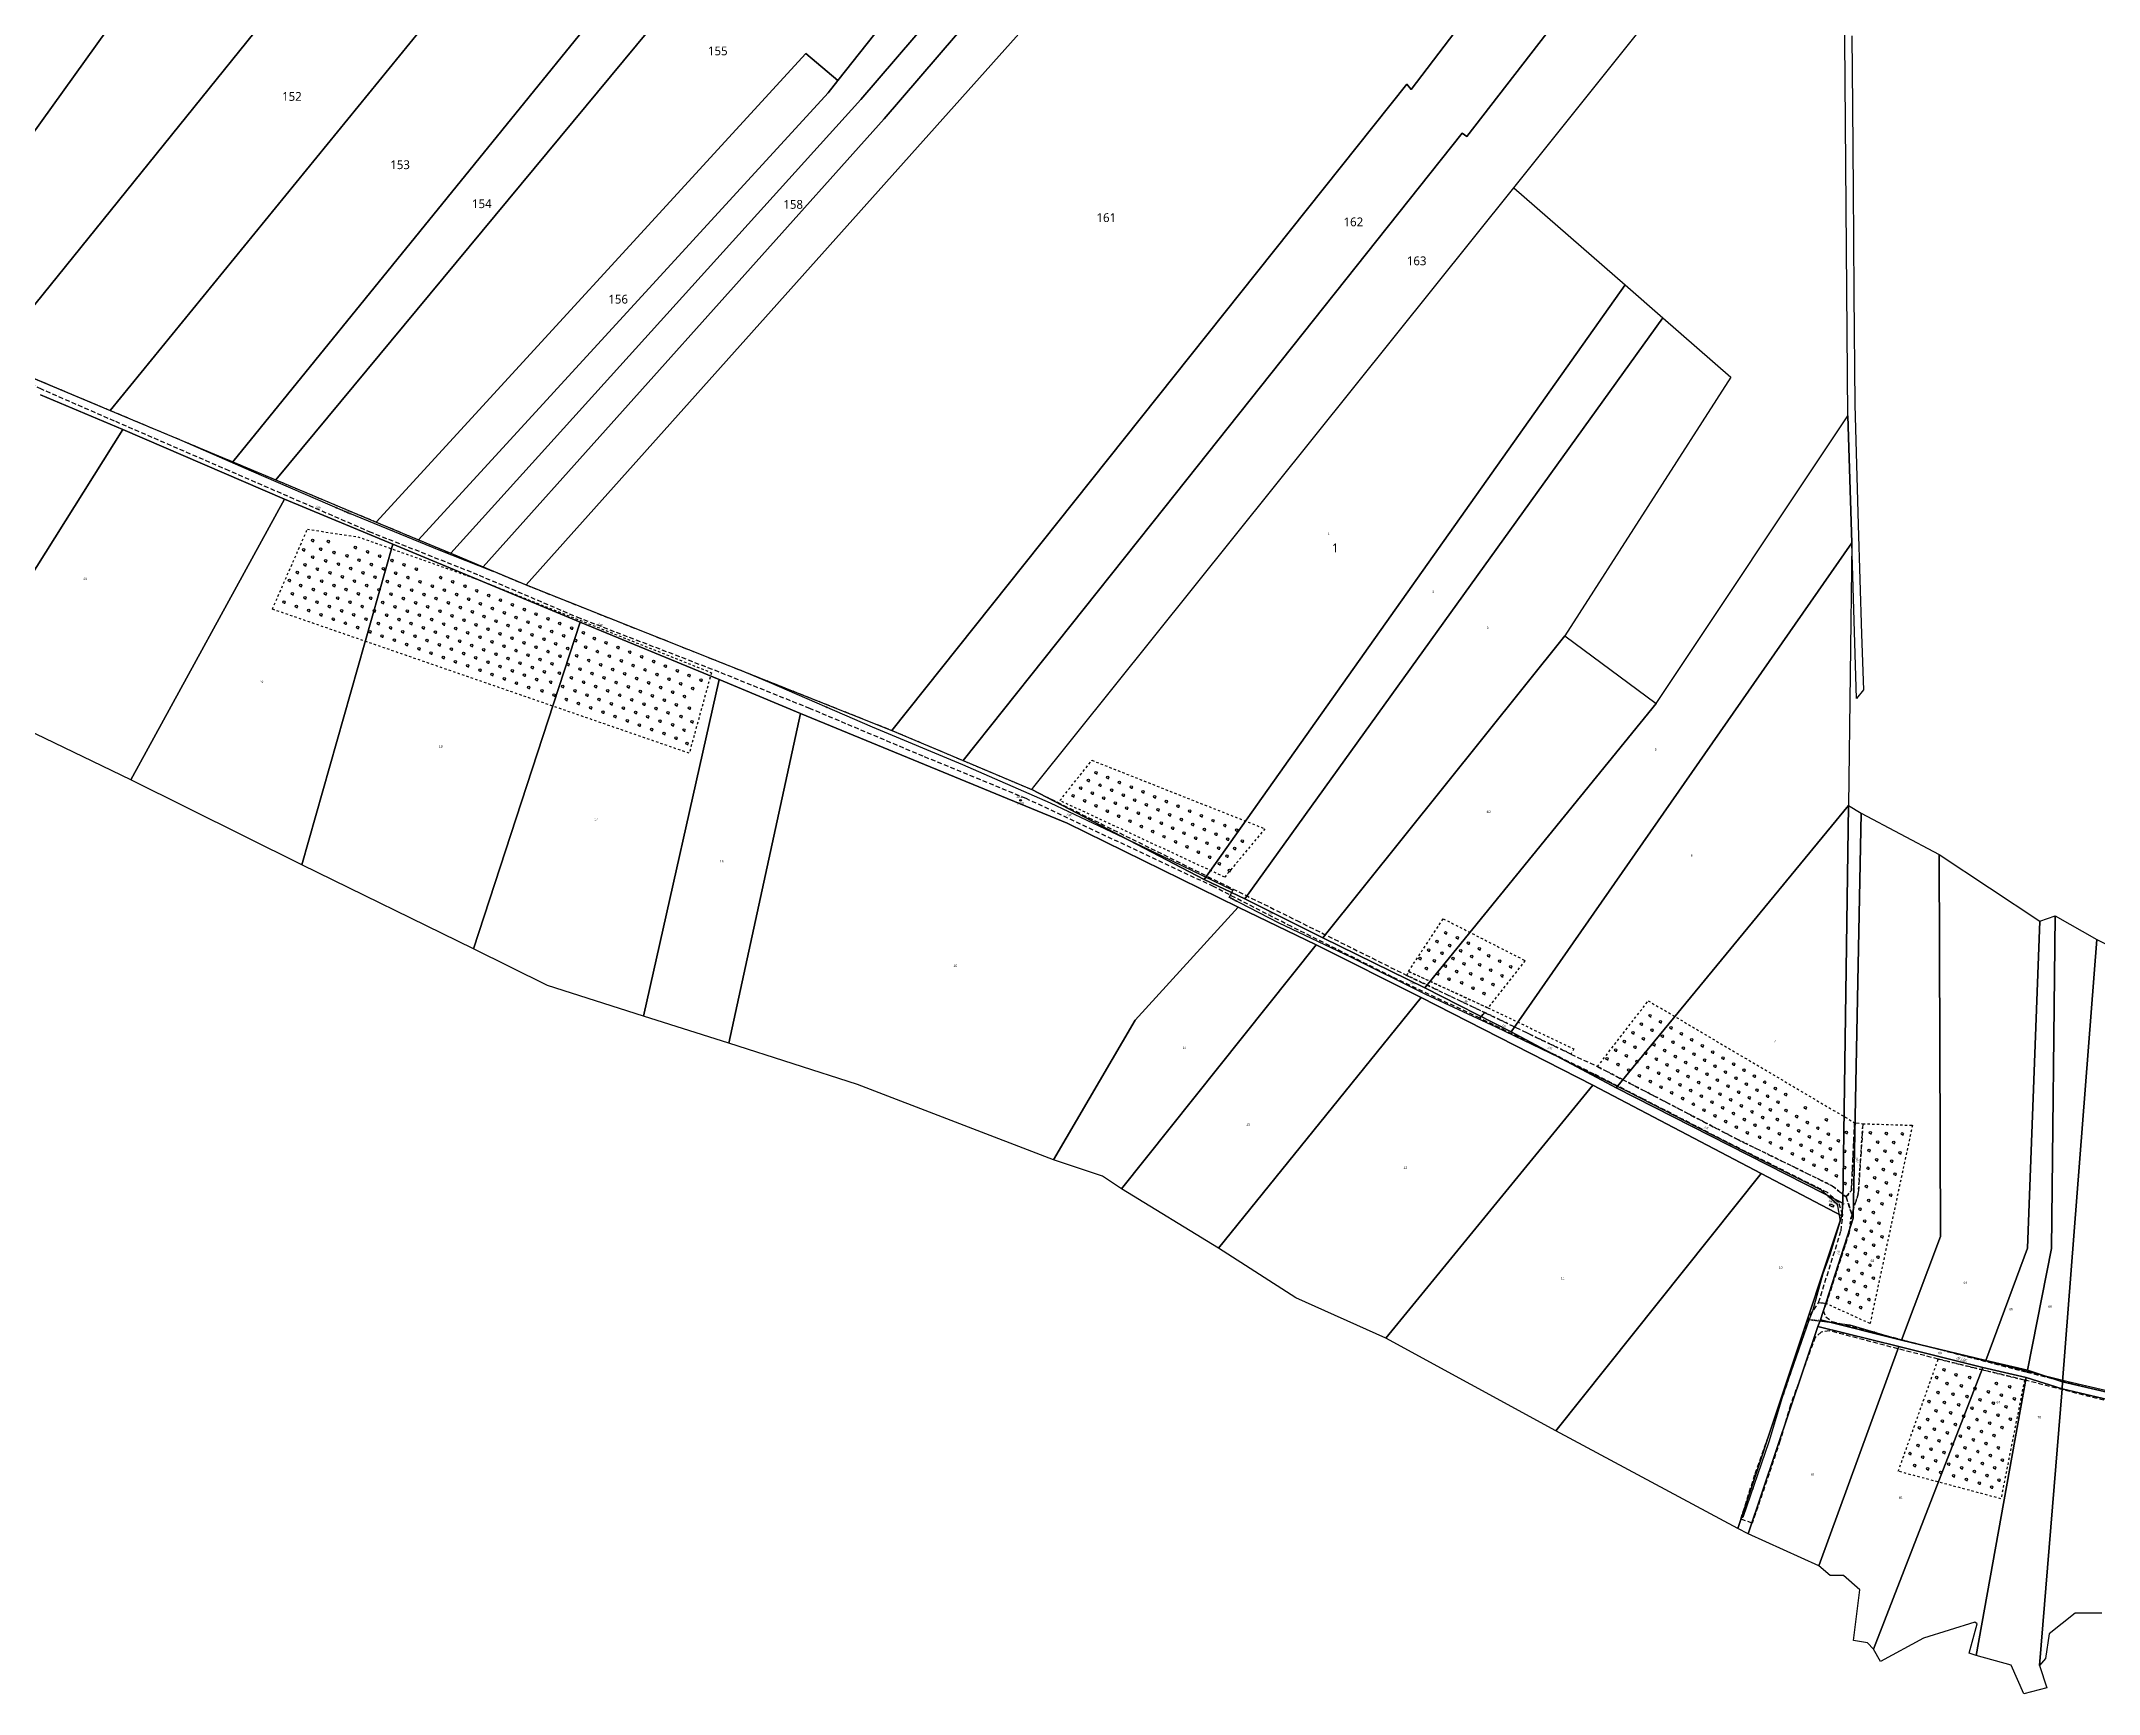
# Model space of a CAD drawing. Header units: metres. Extents: x 7542702 to 7555152, y 5804026 to 5815503.
# Drawn here: x 7548243 to 7549125, y 5805828 to 5806537 of the extents above; entities that cross this region are included whole.
import ezdxf
from ezdxf.enums import TextEntityAlignment as Align

# ---------------------------------------------------------------- set-up
doc = ezdxf.new("R2010")
doc.units = ezdxf.units.M
for name, pattern in [('4001', [0]), ('4002', [2, 1, -1]), ('4003', [3, 2, -1])]:
    doc.linetypes.add(name, pattern=pattern)
doc.layers.add('_STUDNIA_PROJEKTOWANA', color=30, linetype='Continuous', lineweight=30)
doc.layers.add('_ZASOBNIK_KABLOWY', color=30, linetype='Continuous', lineweight=30)
for name, color, linetype in [('Drogi', 135, 'Continuous'), ('Dzialki', 165, 'Continuous'), ('Roslinnosc', 104, 'Continuous'), ('Teksty', 1, 'Continuous'), ('Uz_Telekomunikacja', 252, 'Continuous'), ('Wody', 184, 'Continuous')]:
    doc.layers.add(name, color=color, linetype=linetype)
doc.styles.add('DYN_DIM', font='arial.ttf')
doc.styles.get("Standard").update_dxf_attribs({"font": 'arial.ttf'})

# ---------------------------------------------------------------- blocks, each defined once
blk = doc.blocks.new('1434')
at = {"layer": 'Roslinnosc', "color": 104, "linetype": 'Continuous'}
blk.add_line((0, -1), (1, -1), dxfattribs=at)
blk.add_circle((0, 0), 1, dxfattribs=at)
blk = doc.blocks.new('1756')
at = {"layer": 'Uz_Telekomunikacja', "color": 220, "linetype": 'Continuous'}
for radius in [0.16, 0.08]:
    blk.add_circle((0, 0), radius, dxfattribs=at)
blk = doc.blocks.new('STUDNIA_PROJEKTOWANA')
at = {"layer": '_STUDNIA_PROJEKTOWANA'}
blk.add_lwpolyline([(-0.8, -0.4), (-0.8, 0.4), (0.8, 0.4), (0.8, -0.4)], close=True, dxfattribs=at)
at = {"layer": '_STUDNIA_PROJEKTOWANA', "style": 'DYN_DIM'}
blk.add_text('STUDNIA', height=1, dxfattribs=at).set_placement((-3.45, 2.25))
for tag, flags, p in [('ODC_FUNKCJONALNY', 13, (0, 3.75)), ('TYP', 12, (0, 0.98)), ('DLUGOSC_ZAPASU', 12, (0, -1.68)), ('WSPOLRZEDNE', 12, (0, -4.65)), ('ADRES', 12, (0, -3.33))]:
    blk.add_attdef(tag, text='', height=1, dxfattribs=dict(at, flags=flags)).set_placement(p, align=Align.CENTER)
at = {"layer": '_STUDNIA_PROJEKTOWANA', "style": 'DYN_DIM', "flags": 12}
blk.add_attdef('NUMER', (3.17, 2.25), '', height=1, dxfattribs=at)
blk = doc.blocks.new('ZASOBNIK_KABLOWY')
at = {"layer": '_ZASOBNIK_KABLOWY'}
blk.add_circle((0, 0), 0.344, dxfattribs=at)
at = {"layer": '_ZASOBNIK_KABLOWY', "style": 'DYN_DIM'}
blk.add_text('ZK', height=1, dxfattribs=at).set_placement((0, 1.49), align=Align.MIDDLE_RIGHT)
for tag, flags, p in [('ODC_FUNKCJONALNY', 13, (0, 2.32)), ('DLUGOSC_ZAPASU', 12, (0, -1.67))]:
    blk.add_attdef(tag, text='', height=1, dxfattribs=dict(at, flags=flags)).set_placement(p, align=Align.CENTER)
at = {"layer": '_ZASOBNIK_KABLOWY', "style": 'DYN_DIM', "flags": 12}
blk.add_attdef('NUMER', text='', height=1, dxfattribs=at).set_placement((0, 1.5), align=Align.MIDDLE_LEFT)

msp = doc.modelspace()

# ---------------------------------------------------------------- linework, layer by layer
at = {"layer": 'Drogi', "color": 8, "linetype": '4003'}
for p, q in [((7548220.47, 5806400.11), (7548272.13, 5806378.42)), ((7548242.62, 5806387.5, 135.95), (7548229.12, 5806393.69)), ((7548273.99, 5806373.83, 136.17), (7548242.62, 5806387.5, 135.95)), ((7548272.13, 5806378.42), (7548324.74, 5806356.34)), ((7548323.1, 5806352.54, 136.25), (7548273.99, 5806373.83, 136.17)), ((7548324.74, 5806356.34), (7548343.15, 5806348.61)), ((7548384.02, 5806326.06, 136.46), (7548323.1, 5806352.54, 136.25)), ((7548343.15, 5806348.61), (7548386.14, 5806330.57)), ((7548386.14, 5806330.57), (7548404.33, 5806322.93)), ((7548429.75, 5806307.91, 136.77), (7548384.02, 5806326.06, 136.46)), ((7548404.33, 5806322.93), (7548418.1, 5806317.15)), ((7548418.1, 5806317.15), (7548431.97, 5806311.33)), ((7548473.7, 5806289.17, 136.77), (7548429.75, 5806307.91, 136.77)), ((7548431.97, 5806311.33), (7548450.44, 5806303.58)), ((7548450.44, 5806303.58), (7548607.27, 5806241.22)), ((7548530.28, 5806267.39, 137.09), (7548473.7, 5806289.17, 136.77)), ((7548572.12, 5806250.6, 137.22), (7548530.28, 5806267.39, 137.09)), ((7548620.67, 5806230.13, 137.21), (7548572.12, 5806250.6, 137.22)), ((7548607.27, 5806241.22), (7548637.82, 5806228.3)), ((7548664.78, 5806212.02, 137.36), (7548620.67, 5806230.13, 137.21)), ((7548637.82, 5806228.3), (7548667.23, 5806215.86)), ((7548667.23, 5806215.86), (7548780.84, 5806159.74, 137.5)), ((7548745.2, 5806174.26, 137.48), (7548664.78, 5806212.02, 137.36)), ((7548778.57, 5806157.11, 137.49), (7548745.2, 5806174.26, 137.48)), ((7548821.87, 5806135.48, 137.51), (7548778.57, 5806157.11, 137.49)), ((7548780.84, 5806159.74, 137.5), (7548828.03, 5806136.18, 137.58)), ((7548859.39, 5806117.82, 137.44), (7548821.87, 5806135.48, 137.51)), ((7548828.03, 5806136.18, 137.58), (7548861.31, 5806120.32, 137.46)), ((7548859.39, 5806117.82, 137.44), (7548861.31, 5806120.32, 137.46)), ((7548861.31, 5806120.32, 137.46), (7548859.39, 5806117.82, 137.44)), ((7548908.34, 5806093.89, 137.5), (7548859.39, 5806117.82, 137.44)), ((7548861.31, 5806120.32, 137.46), (7548898.38, 5806102.48, 137.51)), ((7548898.38, 5806102.48, 137.51), (7548909.79, 5806097.08, 137.57)), ((7548929.27, 5806083.23, 137.52), (7548908.34, 5806093.89, 137.5)), ((7548909.79, 5806097.08, 137.57), (7548931.01, 5806086.1, 137.49)), ((7548968.08, 5806063.27, 137.72), (7548929.27, 5806083.23, 137.52)), ((7548931.01, 5806086.1, 137.49), (7548969.45, 5806066.06, 137.67)), ((7548969.45, 5806066.06, 137.67), (7549010.35, 5806046.02, 137.87)), ((7549018.64, 5806044.02, 137.87), (7549020.03, 5806072.99, 137.9)), ((7549020.03, 5806072.99, 137.9), (7549023.6, 5806072.6, 137.95)), ((7549023.6, 5806072.6, 137.95), (7549021.58, 5806042.47, 137.99)), ((7549008.4, 5806043.07, 137.91), (7548968.08, 5806063.27, 137.72)), ((7549013.19, 5806038.75, 137.9), (7549008.4, 5806043.07, 137.91)), ((7549010.35, 5806046.02, 137.87), (7549016.43, 5806041.19, 137.93)), ((7549014.97, 5806033.51, 137.87), (7549013.19, 5806038.75, 137.9)), ((7549016.43, 5806041.19, 137.93), (7549018.64, 5806044.02, 137.87)), ((7549018.79, 5806033.84, 137.93), (7549016.43, 5806041.19, 137.93)), ((7549016.43, 5806041.19, 137.93), (7549018.79, 5806033.84, 137.93)), ((7549021.58, 5806042.47, 137.99), (7549018.79, 5806033.84, 137.93)), ((7549014.23, 5806026.66, 137.89), (7549014.97, 5806033.51, 137.87)), ((7549018.79, 5806033.84, 137.93), (7549017.63, 5806025.69, 137.89)), ((7549004.6, 5805995.98, 137.95), (7549014.23, 5806026.66, 137.89)), ((7549017.63, 5806025.69, 137.89), (7549007.86, 5805995.44, 137.89)), ((7549000.96, 5805990.34), (7549004.6, 5805995.98, 137.95)), ((7549007.86, 5805995.44, 137.89), (7549004.6, 5805995.98, 137.95)), ((7549004.6, 5805995.98, 137.95), (7549007.86, 5805995.44, 137.89)), ((7549007.86, 5805995.44, 137.89), (7549006.6, 5805992.56)), ((7548990.44, 5805959.09), (7549000.96, 5805990.34)), ((7549006.6, 5805992.56), (7549007.64, 5805989.78)), ((7549007.64, 5805989.78), (7549010.33, 5805987.81)), ((7549010.33, 5805987.81), (7549093.9, 5805966.06)), ((7549003.08, 5805980.99), (7548992.56, 5805952.02)), ((7549005.73, 5805983.29), (7549003.08, 5805980.99)), ((7549009.31, 5805983.78), (7549005.73, 5805983.29)), ((7549038.62, 5805976.09), (7549009.31, 5805983.78)), ((7549055.9, 5805971.67), (7549038.62, 5805976.09)), ((7549092.86, 5805962.7), (7549055.9, 5805971.67)), ((7548983.41, 5805939.44), (7548990.44, 5805959.09)), ((7549138.53, 5805951.04), (7549092.86, 5805962.7)), ((7549093.9, 5805966.06), (7549151.63, 5805951.6)), ((7548992.56, 5805952.02), (7548988, 5805936.46)), ((7548977.37, 5805922.57), (7548983.41, 5805939.44)), ((7548988, 5805936.46), (7548983.33, 5805922.47)), ((7548971.27, 5805903.07), (7548977.37, 5805922.57)), ((7548983.33, 5805922.47), (7548976.12, 5805901.29)), ((7548976.12, 5805901.29), (7548971.27, 5805903.07))]:
    msp.add_line(p, q, dxfattribs=at)
at = {"layer": 'Dzialki'}
for p, q in [((7549017.14, 5806376.05), (7549014.98, 5806650.33)), ((7549018.86, 5806539.04), (7549019.09, 5806509.02)), ((7549019.09, 5806509.02), (7549019.38, 5806472.7)), ((7548668.14, 5806216.99), (7548873.92, 5806473.88)), ((7548873.92, 5806473.88), (7548921.59, 5806432.27)), ((7549019.38, 5806472.7), (7549019.54, 5806452.17)), ((7549019.54, 5806452.17), (7549019.73, 5806428.45)), ((7548921.59, 5806432.27), (7548741.1, 5806177.36)), ((7548741.1, 5806177.36), (7548921.59, 5806432.27)), ((7548921.59, 5806432.27), (7548937.83, 5806418.06)), ((7549019.73, 5806428.45), (7549020.1, 5806380.93)), ((7548758.59, 5806168.96), (7548937.83, 5806418.06)), ((7548937.83, 5806418.06), (7548758.59, 5806168.96)), ((7548937.83, 5806418.06), (7548966.95, 5806392.62)), ((7548220.47, 5806400.11), (7548272.13, 5806378.42)), ((7548966.95, 5806392.62), (7548895.76, 5806281.79)), ((7548242.21, 5806385.06), (7548277.46, 5806370.25)), ((7548277.46, 5806370.25), (7548242.21, 5806385.06)), ((7548272.13, 5806378.42), (7548324.74, 5806356.34)), ((7548934.89, 5806252.78), (7549017.14, 5806376.05)), ((7549018.83, 5806321.71), (7549017.14, 5806376.05)), ((7549017.14, 5806376.05), (7549018.83, 5806321.71)), ((7549020.1, 5806380.93), (7549021.59, 5806329.39)), ((7548205.88, 5806256.26), (7548277.46, 5806370.25)), ((7548277.46, 5806370.25), (7548205.88, 5806256.26)), ((7548277.46, 5806370.25), (7548346.9, 5806340.35)), ((7548346.9, 5806340.35), (7548277.46, 5806370.25)), ((7548324.74, 5806356.34), (7548343.15, 5806348.61)), ((7548343.15, 5806348.61), (7548386.14, 5806330.57)), ((7548280.99, 5806220), (7548346.9, 5806340.35)), ((7548346.9, 5806340.35), (7548280.99, 5806220)), ((7548346.9, 5806340.35), (7548393.22, 5806321.03)), ((7548393.22, 5806321.03), (7548346.9, 5806340.35)), ((7548386.14, 5806330.57), (7548404.33, 5806322.93)), ((7549021.59, 5806329.39), (7549023.05, 5806282.56)), ((7548354.23, 5806183.58), (7548393.22, 5806321.03)), ((7548393.22, 5806321.03), (7548354.23, 5806183.58)), ((7548393.22, 5806321.03), (7548473.62, 5806287.58)), ((7548473.62, 5806287.58), (7548393.22, 5806321.03)), ((7548404.33, 5806322.93), (7548418.1, 5806317.15)), ((7549018.83, 5806321.71), (7548872.77, 5806111.99)), ((7548872.77, 5806111.99), (7549018.83, 5806321.71)), ((7549018.83, 5806321.71), (7549017.42, 5806208.98)), ((7549020.87, 5806254.94), (7549018.83, 5806321.71)), ((7548418.1, 5806317.15), (7548431.97, 5806311.33)), ((7548431.97, 5806311.33), (7548450.44, 5806303.58)), ((7548450.44, 5806303.58), (7548607.27, 5806241.22)), ((7548427.82, 5806147.59), (7548473.62, 5806287.58)), ((7548473.62, 5806287.58), (7548427.82, 5806147.59)), ((7548473.62, 5806287.58), (7548533.25, 5806263)), ((7548533.25, 5806263), (7548473.62, 5806287.58)), ((7548792.01, 5806152.32), (7548895.76, 5806281.79)), ((7548895.76, 5806281.79), (7548792.01, 5806152.32)), ((7548895.76, 5806281.79), (7548934.89, 5806252.78)), ((7549023.05, 5806282.56), (7549023.79, 5806258.67)), ((7548500.71, 5806118.76), (7548533.25, 5806263)), ((7548533.25, 5806263), (7548500.71, 5806118.76)), ((7548533.25, 5806263), (7548568.09, 5806248.46)), ((7548568.09, 5806248.46), (7548533.25, 5806263)), ((7549023.79, 5806258.67), (7549020.87, 5806254.94)), ((7548280.99, 5806220), (7548205.88, 5806256.26)), ((7548934.89, 5806252.78), (7548835.74, 5806130.84)), ((7548835.74, 5806130.84), (7548934.89, 5806252.78)), ((7548537.3, 5806107.11), (7548568.09, 5806248.46)), ((7548568.09, 5806248.46), (7548537.3, 5806107.11)), ((7548568.09, 5806248.46), (7548682.35, 5806201.51)), ((7548682.35, 5806201.51), (7548568.09, 5806248.46)), ((7548607.27, 5806241.22), (7548637.82, 5806228.3)), ((7548637.82, 5806228.3), (7548667.23, 5806215.86)), ((7548354.23, 5806183.58), (7548280.99, 5806220)), ((7548667.23, 5806215.86), (7548668.14, 5806216.99)), ((7548741.1, 5806177.36), (7548667.23, 5806215.86)), ((7548667.23, 5806215.86), (7548741.1, 5806177.36)), ((7549017.42, 5806208.98), (7548917.81, 5806088.03)), ((7548917.81, 5806088.03), (7549017.42, 5806208.98)), ((7549017.42, 5806208.98), (7549015.03, 5806038.52)), ((7549015.03, 5806038.52), (7549017.42, 5806208.98)), ((7549017.42, 5806208.98), (7549022.78, 5806205.75)), ((7549019.39, 5806032.05), (7549022.78, 5806205.75)), ((7549022.78, 5806205.75), (7549019.39, 5806032.05)), ((7549022.78, 5806205.75), (7549056.29, 5806187.96)), ((7548682.35, 5806201.51), (7548755.78, 5806165.5)), ((7548755.78, 5806165.5), (7548682.35, 5806201.51)), ((7549056.29, 5806187.96), (7549056.83, 5806024.24)), ((7549056.83, 5806024.24), (7549056.29, 5806187.96)), ((7549056.29, 5806187.96), (7549099.4, 5806159.5)), ((7548427.82, 5806147.59), (7548354.23, 5806183.58)), ((7548758.59, 5806168.96), (7548741.1, 5806177.36)), ((7548741.1, 5806177.36), (7548758.59, 5806168.96)), ((7548711.62, 5806116.96), (7548755.78, 5806165.5)), ((7548755.78, 5806165.5), (7548711.62, 5806116.96)), ((7548755.78, 5806165.5), (7548789.13, 5806149.27)), ((7548789.13, 5806149.27), (7548755.78, 5806165.5)), ((7548792.01, 5806152.32), (7548758.59, 5806168.96)), ((7548758.59, 5806168.96), (7548792.01, 5806152.32)), ((7549099.4, 5806159.5), (7549105.95, 5806161.75)), ((7549105.95, 5806161.75), (7549104.42, 5806019.04)), ((7549104.42, 5806019.04), (7549105.95, 5806161.75)), ((7549105.95, 5806161.75), (7549123.9, 5806151.59)), ((7549094.13, 5806019.3), (7549099.4, 5806159.5)), ((7549099.4, 5806159.5), (7549094.13, 5806019.3)), ((7548459.55, 5806131.84), (7548427.82, 5806147.59)), ((7548789.13, 5806149.27), (7548705.77, 5806044.72)), ((7548705.77, 5806044.72), (7548789.13, 5806149.27)), ((7548789.13, 5806149.27), (7548834.12, 5806126.77)), ((7548834.12, 5806126.77), (7548789.13, 5806149.27)), ((7548835.74, 5806130.84), (7548792.01, 5806152.32)), ((7548792.01, 5806152.32), (7548835.74, 5806130.84)), ((7549123.9, 5806151.59), (7549109.18, 5805961.91)), ((7549109.18, 5805961.91), (7549123.9, 5806151.59)), ((7549123.9, 5806151.59), (7549151.34, 5806137.64)), ((7548500.71, 5806118.76), (7548459.55, 5806131.84)), ((7548834.12, 5806126.77), (7548747.34, 5806019.26)), ((7548747.34, 5806019.26), (7548834.12, 5806126.77)), ((7548834.12, 5806126.77), (7548907.72, 5806089.15)), ((7548907.72, 5806089.15), (7548834.12, 5806126.77)), ((7548872.77, 5806111.99), (7548835.74, 5806130.84)), ((7548835.74, 5806130.84), (7548872.77, 5806111.99)), ((7548537.3, 5806107.11), (7548500.71, 5806118.76)), ((7548676.51, 5806057.07), (7548711.62, 5806116.96)), ((7548711.62, 5806116.96), (7548676.51, 5806057.07)), ((7548917.81, 5806088.03), (7548872.77, 5806111.99)), ((7548872.77, 5806111.99), (7548917.81, 5806088.03)), ((7548592.51, 5806089.4), (7548537.3, 5806107.11)), ((7548676.51, 5806057.07), (7548592.51, 5806089.4)), ((7548818.99, 5805980.64), (7548907.72, 5806089.15)), ((7548907.72, 5806089.15), (7548818.99, 5805980.64)), ((7548907.72, 5806089.15), (7548980.01, 5806051.18)), ((7548980.01, 5806051.18), (7548907.72, 5806089.15)), ((7549015.03, 5806038.52), (7548917.81, 5806088.03)), ((7548917.81, 5806088.03), (7549015.03, 5806038.52)), ((7548697.58, 5806050.04), (7548676.51, 5806057.07)), ((7548705.77, 5806044.72), (7548697.58, 5806050.04)), ((7548980.01, 5806051.18), (7548891.95, 5805940.89)), ((7548891.95, 5805940.89), (7548980.01, 5806051.18)), ((7548980.01, 5806051.18), (7549014.59, 5806033.14)), ((7549014.59, 5806033.14), (7548980.01, 5806051.18)), ((7548747.34, 5806019.26), (7548705.77, 5806044.72)), ((7549014.59, 5806033.14), (7549015.03, 5806038.52)), ((7549015.03, 5806038.52), (7549014.59, 5806033.14)), ((7548969.91, 5805899.09), (7549014.59, 5806033.14)), ((7549014.59, 5806033.14), (7548969.91, 5805899.09)), ((7549005.34, 5805988.57), (7549019.39, 5806032.05)), ((7549019.39, 5806032.05), (7549005.34, 5805988.57)), ((7549056.83, 5806024.24), (7549040.15, 5805979.78)), ((7549040.15, 5805979.78), (7549056.83, 5806024.24)), ((7548780.41, 5805997.97), (7548747.34, 5806019.26)), ((7549076.35, 5805971.06), (7549094.13, 5806019.3)), ((7549094.13, 5806019.3), (7549076.35, 5805971.06)), ((7549104.42, 5806019.04), (7549094.16, 5805966.86)), ((7549094.16, 5805966.86), (7549104.42, 5806019.04)), ((7548818.99, 5805980.64), (7548780.41, 5805997.97)), ((7548974.43, 5805896.71), (7549004.3, 5805985.68)), ((7549004.3, 5805985.68), (7548974.43, 5805896.71)), ((7549005.34, 5805988.57), (7549004.3, 5805985.68)), ((7549004.3, 5805985.68), (7549005.34, 5805988.57)), ((7549004.3, 5805985.68), (7549039.06, 5805977.02)), ((7549039.06, 5805977.02), (7549004.3, 5805985.68)), ((7549040.15, 5805979.78), (7549005.34, 5805988.57)), ((7549005.34, 5805988.57), (7549040.15, 5805979.78)), ((7548891.95, 5805940.89), (7548818.99, 5805980.64)), ((7549039.06, 5805977.02), (7549004.75, 5805883.06)), ((7549004.75, 5805883.06), (7549039.06, 5805977.02)), ((7549075.02, 5805968.13), (7549039.06, 5805977.02)), ((7549039.06, 5805977.02), (7549075.02, 5805968.13)), ((7549040.15, 5805979.78), (7549076.35, 5805971.06)), ((7549076.35, 5805971.06), (7549040.15, 5805979.78)), ((7549028.12, 5805847.32), (7549075.02, 5805968.13)), ((7549075.02, 5805968.13), (7549028.12, 5805847.32)), ((7549075.02, 5805968.13), (7549093.58, 5805963.74)), ((7549093.58, 5805963.74), (7549075.02, 5805968.13)), ((7549094.16, 5805966.86), (7549076.35, 5805971.06)), ((7549076.35, 5805971.06), (7549094.16, 5805966.86)), ((7549093.58, 5805963.74), (7549072.2, 5805844.58)), ((7549072.2, 5805844.58), (7549093.58, 5805963.74)), ((7549108.95, 5805958.88), (7549093.58, 5805963.74)), ((7549093.58, 5805963.74), (7549108.95, 5805958.88)), ((7549094.16, 5805966.86), (7549109.18, 5805961.91)), ((7549109.18, 5805961.91), (7549094.16, 5805966.86)), ((7549108.95, 5805958.88), (7549099.27, 5805840.28)), ((7549099.27, 5805840.28), (7549108.95, 5805958.88)), ((7549109.18, 5805961.91), (7549108.95, 5805958.88)), ((7549108.95, 5805958.88), (7549109.18, 5805961.91)), ((7549108.95, 5805958.88), (7549233.62, 5805929.66)), ((7549233.62, 5805929.66), (7549108.95, 5805958.88)), ((7549109.18, 5805961.91), (7549234.21, 5805932.59)), ((7549234.21, 5805932.59), (7549109.18, 5805961.91)), ((7548969.91, 5805899.09), (7548891.95, 5805940.89)), ((7548974.43, 5805896.71), (7548969.91, 5805899.09)), ((7549004.75, 5805883.06), (7548974.43, 5805896.71)), ((7549009.54, 5805878.86), (7549004.75, 5805883.06)), ((7549015.26, 5805878.9), (7549009.54, 5805878.86)), ((7549022.2, 5805872.7), (7549015.26, 5805878.9)), ((7549019.49, 5805851.04), (7549022.2, 5805872.7)), ((7549114.59, 5805862.7), (7549103.44, 5805853.81)), ((7549126.03, 5805862.77), (7549114.59, 5805862.7)), ((7549071.54, 5805858.82), (7549049.63, 5805852.04)), ((7549069.19, 5805845.63), (7549072.52, 5805858.15)), ((7549072.52, 5805858.15), (7549071.54, 5805858.82)), ((7549103.44, 5805853.81), (7549101.83, 5805843.32)), ((7549025.5, 5805850), (7549019.49, 5805851.04)), ((7549028.12, 5805847.32), (7549025.5, 5805850)), ((7549031.14, 5805842.06), (7549028.12, 5805847.32)), ((7549049.63, 5805852.04), (7549031.14, 5805842.06)), ((7549072.2, 5805844.58), (7549069.19, 5805845.63)), ((7549087.09, 5805840.48), (7549072.2, 5805844.58)), ((7549092.62, 5805828.15), (7549087.09, 5805840.48)), ((7549101.83, 5805843.32), (7549099.27, 5805840.28)), ((7549099.27, 5805840.28), (7549102.42, 5805830.79)), ((7549102.42, 5805830.79), (7549092.62, 5805828.15))]:
    msp.add_line(p, q, dxfattribs=at)
at = {"layer": 'Dzialki', "flags": 128}
for points in [[(7548703.69, 5806622.73), (7548836.43, 5806810.27), (7548758.31, 5806879.91), (7548738.5, 5806896.34), (7548603.67, 5806707.33), (7548593.22, 5806692.67), (7548640.7, 5806676.01), (7548680.78, 5806642.1), (7548584.14, 5806519.94), (7548579.95, 5806514.56), (7548404.33, 5806322.93), (7548418.1, 5806317.15), (7548593.97, 5806511.75), (7548695.29, 5806629.83), (7548703.69, 5806622.73)], [(7548181.47, 5806417.25), (7548378.32, 5806691.46), (7548348.74, 5806716.11), (7548283.83, 5806770.21), (7548265.39, 5806785.57), (7548245.42, 5806802.22), (7548211.19, 5806830.81), (7547959.67, 5806514.74), (7548181.47, 5806417.25)], [(7548450.44, 5806303.58), (7548723.27, 5806608.97), (7548761.43, 5806576.69), (7548797.46, 5806627.3), (7548892.73, 5806760.09), (7548836.43, 5806810.27), (7548703.69, 5806622.73), (7548705.22, 5806621.44), (7548603.96, 5806503.43), (7548431.97, 5806311.33), (7548450.44, 5806303.58)], [(7548607.27, 5806241.22), (7548828.06, 5806518.37), (7548829.83, 5806515.98), (7548966.02, 5806694.76), (7548915.86, 5806739.47), (7548826.06, 5806607.47), (7548797.46, 5806627.3), (7548761.43, 5806576.69), (7548723.27, 5806608.97), (7548450.44, 5806303.58), (7548607.27, 5806241.22)], [(7548220.47, 5806400.11), (7548424.56, 5806652.92), (7548378.32, 5806691.46), (7548181.47, 5806417.25), (7548220.47, 5806400.11)], [(7548584.14, 5806519.94), (7548680.78, 5806642.1), (7548640.7, 5806676.01), (7548593.22, 5806692.67), (7548508.53, 5806582.95), (7548525.58, 5806568.74), (7548343.15, 5806348.61), (7548386.14, 5806330.57), (7548570.37, 5806531.41), (7548584.14, 5806519.94)], [(7548853.7, 5806495.85), (7548990.01, 5806671.98), (7548966.02, 5806694.76), (7548829.83, 5806515.98), (7548828.06, 5806518.37), (7548607.27, 5806241.22), (7548637.82, 5806228.3), (7548724.28, 5806337), (7548851.79, 5806497.32), (7548853.7, 5806495.85)], [(7548873.92, 5806473.88), (7549014.98, 5806650.33), (7548990.01, 5806671.98), (7548853.7, 5806495.85), (7548851.79, 5806497.32), (7548724.28, 5806337), (7548637.82, 5806228.3), (7548667.23, 5806215.86), (7548668.14, 5806216.99), (7548873.92, 5806473.88)], [(7548272.13, 5806378.42), (7548467.05, 5806617.52), (7548424.56, 5806652.92), (7548220.47, 5806400.11), (7548272.13, 5806378.42)], [(7548431.97, 5806311.33), (7548603.96, 5806503.43), (7548705.22, 5806621.44), (7548703.69, 5806622.73), (7548695.29, 5806629.83), (7548593.97, 5806511.75), (7548418.1, 5806317.15), (7548431.97, 5806311.33)], [(7548324.74, 5806356.34), (7548508.53, 5806582.95), (7548494.32, 5806594.79), (7548472.42, 5806613.04), (7548467.05, 5806617.52), (7548272.13, 5806378.42), (7548324.74, 5806356.34)], [(7548343.15, 5806348.61), (7548525.58, 5806568.74), (7548508.53, 5806582.95), (7548324.74, 5806356.34), (7548343.15, 5806348.61)], [(7548404.33, 5806322.93), (7548579.95, 5806514.56), (7548584.14, 5806519.94), (7548570.37, 5806531.41), (7548386.14, 5806330.57), (7548404.33, 5806322.93)], [(7548667.23, 5806215.86), (7548668.14, 5806216.99), (7548873.92, 5806473.88), (7548921.59, 5806432.27), (7548741.1, 5806177.36), (7548667.23, 5806215.86)]]:
    msp.add_lwpolyline(points, close=True, dxfattribs=at)
at = {"layer": 'Roslinnosc', "color": 104, "linetype": '4002'}
for points in [[(7548529.88, 5806265.98, 137.21), (7548520.36, 5806231.43, 137.1), (7548341.63, 5806293.21, 135.88), (7548356.64, 5806327.46, 136.44), (7548378.22, 5806324.27, 136.45), (7548428.9, 5806306.25, 136.78), (7548529.88, 5806265.98, 137.21)], [(7548767.16, 5806199.07, 137.53), (7548749.94, 5806178.31, 137.67), (7548679.31, 5806211.14, 137.55), (7548693.01, 5806228.41, 137.38), (7548767.16, 5806199.07, 137.53)], [(7548862.82, 5806122.23, 137.29), (7548828.77, 5806137.89, 137.59), (7548843.65, 5806160.49, 137.44), (7548878.74, 5806142.55, 137.34), (7548862.82, 5806122.23, 137.29)], [(7549016.43, 5806041.19, 137.93), (7549010.35, 5806046.02, 137.87), (7548969.45, 5806066.06, 137.67), (7548931.01, 5806086.1, 137.49), (7548909.79, 5806097.08, 137.57), (7548931.57, 5806125.3, 137.59), (7549020.03, 5806072.99, 137.9), (7549018.64, 5806044.02, 137.87), (7549016.43, 5806041.19, 137.93)], [(7549026.66, 5805986.91, 137.93), (7549007.86, 5805995.44, 137.89), (7549017.63, 5806025.69, 137.89), (7549018.79, 5806033.84, 137.93), (7549021.58, 5806042.47, 137.99), (7549023.6, 5806072.6, 137.95), (7549044.81, 5806071.92, 137.78), (7549026.66, 5805986.91, 137.93)], [(7549055.9, 5805971.67, 0), (7549092.86, 5805962.7, 0), (7549082.77, 5805911.8, 137.77), (7549038.74, 5805923.56, 137.47), (7549055.9, 5805971.67, 0)]]:
    msp.add_polyline3d(points, dxfattribs=at)
at = {"layer": 'Uz_Telekomunikacja', "linetype": '4001'}
for p, q in [((7548302.84, 5806365.53), (7548332.58, 5806352.5, 135.3)), ((7548332.58, 5806352.5, 135.3), (7548371.52, 5806335.7, 135.5)), ((7548371.52, 5806335.7, 135.5), (7548412.94, 5806318.72, 135.7)), ((7548412.94, 5806318.72, 135.7), (7548436.17, 5806309.57)), ((7548542.01, 5806267.17), (7548554.68, 5806261.9, 136.4)), ((7548554.68, 5806261.9, 136.4), (7548598.87, 5806242.79, 136.4)), ((7548598.87, 5806242.79, 136.4), (7548637.48, 5806226.61, 136.5)), ((7548637.48, 5806226.61, 136.5), (7548675.16, 5806210.21, 136.6)), ((7548675.16, 5806210.21, 136.6), (7548714.39, 5806191.62, 136.7)), ((7548714.39, 5806191.62, 136.7), (7548753.44, 5806172.78, 136.8)), ((7548753.44, 5806172.78, 136.8), (7548751.88, 5806169.71, 136.8)), ((7548751.88, 5806169.71, 136.8), (7548773.12, 5806158.79, 136.7)), ((7548773.12, 5806158.79, 136.7), (7548803.83, 5806144.12, 136.8)), ((7548803.83, 5806144.12, 136.8), (7548836.09, 5806128.18, 136.7)), ((7548836.09, 5806128.18, 136.7), (7548866.22, 5806114.09, 136.6)), ((7548866.22, 5806114.09, 136.6), (7548893.2, 5806101.16, 136.7)), ((7548893.2, 5806101.16, 136.7), (7548922.85, 5806086.38, 136.7)), ((7548922.85, 5806086.38, 136.7), (7548952.88, 5806070.92, 136.8)), ((7548952.88, 5806070.92, 136.8), (7548980.26, 5806056.95, 136.9)), ((7548980.26, 5806056.95, 136.9), (7549005.65, 5806044.3, 137)), ((7549005.65, 5806044.3, 137), (7549012.55, 5806038.23, 137)), ((7549012.55, 5806038.23, 137), (7549013.86, 5806030.85, 137)), ((7549013.86, 5806030.85, 137), (7549009.43, 5806016.33, 137)), ((7549009.43, 5806016.33, 137), (7549006.36, 5806008.25, 137)), ((7549006.36, 5806008.25, 137), (7549001.96, 5805992.23, 137)), ((7549000.6, 5805988.66, 136.8), (7548989.42, 5805956.7, 136.4)), ((7549001.96, 5805992.23, 137), (7549000.6, 5805988.66, 136.8)), ((7549000.6, 5805988.66, 136.8), (7549017.92, 5805986.31, 137.1)), ((7549017.92, 5805986.31, 137.1), (7549035.9, 5805981.05, 137.1)), ((7549035.9, 5805981.05, 137.1), (7549111.61, 5805962.09, 137.6)), ((7549111.61, 5805962.09, 137.6), (7549206.14, 5805939.88, 138)), ((7548989.42, 5805956.7, 136.4), (7548983.28, 5805936.19, 136.1)), ((7548983.28, 5805936.19, 136.1), (7548972.15, 5805903.8, 136.5)), ((7548972.15, 5805903.8, 136.5), (7548971.81, 5805903.83))]:
    msp.add_line(p, q, dxfattribs=at)
at = {"layer": 'Wody', "color": 184, "linetype": '4002'}
msp.add_polyline3d([(7548828.77, 5806137.89, 137.59), (7548862.82, 5806122.23, 137.29), (7548899.65, 5806104.7, 137.43), (7548898.38, 5806102.48, 137.51), (7548861.31, 5806120.32, 137.46), (7548828.03, 5806136.18, 137.58), (7548828.77, 5806137.89, 137.59)], dxfattribs=at)

# ---------------------------------------------------------------- block references
at = {"layer": '_STUDNIA_PROJEKTOWANA'}
ref = msp.add_blockref('STUDNIA_PROJEKTOWANA', (7549010.2, 5806037.54), dxfattribs=dict(at, rotation=334.0811026462941))
ref.add_attrib('TYP', 'SKR-1', dxfattribs={"layer": '0', "color": 0, "height": 1, "rotation": 334.0811, "style": 'DYN_DIM', "flags": 12}).set_placement((7549010.63, 5806038.43), align=Align.CENTER)
ref.add_attrib('NUMER', '12', (7549014.04, 5806038.18), dxfattribs={"layer": '0', "color": 0, "height": 1, "rotation": 334.0811, "style": 'DYN_DIM', "flags": 12})
at = {"layer": '_ZASOBNIK_KABLOWY'}
ref = msp.add_blockref('ZASOBNIK_KABLOWY', (7548662.43, 5806211.25), dxfattribs=at)
ref.add_attrib('NUMER', '1', dxfattribs={"layer": '0', "height": 1, "style": 'DYN_DIM', "flags": 12}).set_placement((7548662.43, 5806212.75), align=Align.MIDDLE_LEFT)
ref.add_attrib('DLUGOSC_ZAPASU', '30 m', dxfattribs={"layer": '0', "height": 1, "style": 'DYN_DIM', "flags": 12}).set_placement((7548662.43, 5806209.58), align=Align.CENTER)
at = {"layer": 'Roslinnosc', "color": 104, "xscale": 0.5, "yscale": 0.5, "zscale": 0.5}
for p in [(7548358.91, 5806322.66), (7548365.62, 5806322.3), (7548355.02, 5806318.76), (7548355.62, 5806312.29), (7548358.95, 5806315.63), (7548362.29, 5806318.97), (7548364.45, 5806314.05), (7548368, 5806317.61), (7548369.99, 5806312.53), (7548373.6, 5806316.13), (7548377.21, 5806319.74), (7548378.82, 5806314.29), (7548382.43, 5806317.89), (7548384.05, 5806312.44), (7548387.65, 5806316.04), (7548392.87, 5806314.19), (7548398.09, 5806312.34), (7548348.94, 5806305.62), (7548352.28, 5806308.96), (7548353.77, 5806303.38), (7548357.33, 5806306.94), (7548360.89, 5806310.5), (7548362.78, 5806305.31), (7548366.38, 5806308.92), (7548368.02, 5806303.48), (7548371.62, 5806307.08), (7548375.22, 5806310.69), (7548376.85, 5806305.25), (7548380.45, 5806308.84), (7548382.08, 5806303.41), (7548385.68, 5806307), (7548389.27, 5806310.6), (7548390.91, 5806305.16), (7548394.5, 5806308.75), (7548396.14, 5806303.32), (7548399.72, 5806306.9), (7548403.31, 5806310.49), (7548404.95, 5806305.06), (7548410.17, 5806303.21), (7548413.75, 5806306.79), (7548418.97, 5806304.94), (7548424.19, 5806303.09), (7548346.66, 5806296.26), (7548350.21, 5806299.82), (7548351.96, 5806294.49), (7548355.57, 5806298.1), (7548359.17, 5806301.71), (7548360.81, 5806296.28), (7548364.41, 5806299.88), (7548366.06, 5806294.45), (7548369.66, 5806298.05), (7548373.25, 5806301.65), (7548374.9, 5806296.22), (7548378.49, 5806299.81), (7548380.14, 5806294.39), (7548383.73, 5806297.98), (7548387.32, 5806301.57), (7548388.97, 5806296.15), (7548392.55, 5806299.73), (7548394.2, 5806294.31), (7548397.79, 5806297.89), (7548401.37, 5806301.48), (7548403.02, 5806296.06), (7548406.6, 5806299.63), (7548408.25, 5806294.22), (7548411.83, 5806297.79), (7548415.4, 5806301.37), (7548417.05, 5806295.95), (7548420.62, 5806299.52), (7548422.2, 5806294.02), (7548425.75, 5806297.58), (7548429.3, 5806301.12), (7548430.85, 5806295.6), (7548434.38, 5806299.13), (7548435.95, 5806293.63), (7548439.45, 5806297.14), (7548444.53, 5806295.14), (7548357.21, 5806292.67), (7548362.46, 5806290.85), (7548367.71, 5806289.03), (7548371.3, 5806292.63), (7548372.96, 5806287.21), (7548376.55, 5806290.8), (7548378.21, 5806285.39), (7548381.8, 5806288.98), (7548385.38, 5806292.56), (7548387.04, 5806287.15), (7548390.62, 5806290.73), (7548392.29, 5806285.33), (7548395.87, 5806288.9), (7548399.44, 5806292.48), (7548401.11, 5806287.07), (7548404.68, 5806290.65), (7548406.35, 5806285.25), (7548409.92, 5806288.81), (7548413.49, 5806292.38), (7548415.1, 5806286.92), (7548418.65, 5806290.47), (7548420.26, 5806285.02), (7548423.79, 5806288.55), (7548427.32, 5806292.08), (7548428.94, 5806286.62), (7548432.44, 5806290.13), (7548434.08, 5806284.69), (7548437.56, 5806288.18), (7548441.05, 5806291.66), (7548442.69, 5806286.23), (7548446.15, 5806289.69), (7548449.61, 5806293.15), (7548451.25, 5806287.72), (7548454.69, 5806291.16), (7548456.35, 5806285.75), (7548459.76, 5806289.16), (7548464.84, 5806287.17), (7548469.92, 5806285.17), (7548383.46, 5806283.57), (7548388.71, 5806281.75), (7548393.96, 5806279.93), (7548397.53, 5806283.5), (7548399.21, 5806278.11), (7548402.78, 5806281.68), (7548404.45, 5806276.27), (7548408, 5806279.82), (7548411.55, 5806283.37), (7548413.21, 5806277.96), (7548416.74, 5806281.49), (7548418.42, 5806276.1), (7548421.92, 5806279.61), (7548425.43, 5806283.11), (7548427.11, 5806277.72), (7548430.6, 5806281.21), (7548432.3, 5806275.84), (7548435.76, 5806279.3), (7548439.22, 5806282.76), (7548440.93, 5806277.4), (7548444.37, 5806280.84), (7548447.81, 5806284.28), (7548449.51, 5806278.91), (7548452.93, 5806282.33), (7548454.66, 5806276.98), (7548458.05, 5806280.38), (7548461.45, 5806283.77), (7548463.17, 5806278.43), (7548466.54, 5806281.8), (7548468.29, 5806276.48), (7548471.64, 5806279.83), (7548475, 5806283.18), (7548475.91, 5806277.03), (7548479.66, 5806280.77), (7548484.74, 5806278.78), (7548489.82, 5806276.79), (7548409.68, 5806274.43), (7548414.91, 5806272.6), (7548420.15, 5806270.76), (7548423.63, 5806274.24), (7548425.38, 5806268.92), (7548428.84, 5806272.38), (7548430.61, 5806267.08), (7548434.05, 5806270.52), (7548437.49, 5806273.96), (7548439.26, 5806268.66), (7548442.68, 5806272.08), (7548446.09, 5806275.49), (7548447.87, 5806270.19), (7548451.26, 5806273.59), (7548453.05, 5806268.31), (7548456.43, 5806271.68), (7548459.8, 5806275.06), (7548461.59, 5806269.78), (7548464.94, 5806273.13), (7548468.42, 5806269.54), (7548472.17, 5806273.28), (7548473.58, 5806267.62), (7548477.3, 5806271.34), (7548481.02, 5806275.06), (7548482.43, 5806269.4), (7548486.12, 5806273.09), (7548487.56, 5806267.46), (7548491.23, 5806271.13), (7548494.9, 5806274.8), (7548496.33, 5806269.16), (7548499.98, 5806272.81), (7548501.44, 5806267.2), (7548505.06, 5806270.82), (7548510.14, 5806268.83), (7548435.84, 5806265.24), (7548441.08, 5806263.4), (7548444.47, 5806266.8), (7548446.31, 5806261.57), (7548449.68, 5806264.94), (7548451.54, 5806259.73), (7548454.89, 5806263.08), (7548457.19, 5806258.3), (7548458.24, 5806266.43), (7548460.93, 5806262.05), (7548464.68, 5806265.79), (7548466.14, 5806260.18), (7548469.86, 5806263.9), (7548471.34, 5806258.32), (7548475.04, 5806262.01), (7548478.73, 5806265.71), (7548480.22, 5806260.12), (7548483.89, 5806263.79), (7548485.4, 5806258.23), (7548489.04, 5806261.87), (7548492.69, 5806265.52), (7548494.2, 5806259.96), (7548497.82, 5806263.58), (7548499.35, 5806258.04), (7548502.95, 5806261.63), (7548506.54, 5806265.23), (7548508.08, 5806259.69), (7548511.65, 5806263.26), (7548515.22, 5806266.83), (7548516.75, 5806261.3), (7548520.3, 5806264.84), (7548521.86, 5806259.33), (7548525.38, 5806262.85), (7548462.42, 5806256.46), (7548467.65, 5806254.62), (7548472.88, 5806252.78), (7548476.55, 5806256.45), (7548478.11, 5806250.94), (7548481.75, 5806254.58), (7548486.96, 5806252.72), (7548490.58, 5806256.34), (7548492.16, 5806250.85), (7548495.76, 5806254.45), (7548500.94, 5806252.55), (7548504.51, 5806256.12), (7548506.12, 5806250.66), (7548509.66, 5806254.21), (7548513.21, 5806257.75), (7548514.82, 5806252.29), (7548518.34, 5806255.81), (7548520.47, 5806250.88), (7548483.34, 5806249.1), (7548488.57, 5806247.26), (7548493.8, 5806245.42), (7548497.37, 5806248.99), (7548499.03, 5806243.57), (7548502.57, 5806247.12), (7548504.26, 5806241.73), (7548507.78, 5806245.25), (7548511.3, 5806248.77), (7548513.23, 5806243.64), (7548516.85, 5806247.26), (7548518.14, 5806241.47), (7548521.58, 5806244.91), (7548509.61, 5806240.02), (7548514.69, 5806238.02), (7548519.42, 5806235.68), (7548694.8, 5806223.13), (7548688.26, 5806216.58), (7548691.53, 5806219.85), (7548693.18, 5806214.43), (7548696.5, 5806217.75), (7548699.82, 5806221.08), (7548701.47, 5806215.65), (7548704.84, 5806219.02), (7548709.86, 5806216.97), (7548714.88, 5806214.92), (7548684.98, 5806213.3), (7548689.86, 5806211.11), (7548694.73, 5806208.91), (7548698.1, 5806212.28), (7548699.61, 5806206.72), (7548703.03, 5806210.13), (7548706.44, 5806213.55), (7548707.95, 5806207.99), (7548711.41, 5806211.45), (7548712.87, 5806205.84), (7548716.38, 5806209.35), (7548719.9, 5806212.87), (7548721.36, 5806207.25), (7548724.92, 5806210.81), (7548726.33, 5806205.15), (7548729.93, 5806208.76), (7548734.95, 5806206.71), (7548704.48, 5806204.52), (7548709.36, 5806202.32), (7548714.23, 5806200.13), (7548717.79, 5806203.69), (7548719.11, 5806197.93), (7548722.72, 5806201.54), (7548727.64, 5806199.39), (7548731.3, 5806203.05), (7548732.56, 5806197.25), (7548736.27, 5806200.95), (7548739.97, 5806204.66), (7548741.24, 5806198.85), (7548744.99, 5806202.6), (7548746.21, 5806196.75), (7548750.01, 5806200.55), (7548755.03, 5806198.5), (7548723.98, 5806195.74), (7548728.86, 5806193.54), (7548733.73, 5806191.34), (7548737.49, 5806195.1), (7548738.61, 5806189.15), (7548742.41, 5806192.95), (7548747.33, 5806190.8), (7548751.18, 5806194.65), (7548754.2, 5806190.6), (7548757.45, 5806193.85), (7548743.48, 5806186.95), (7548747.71, 5806184.11), (7548750.95, 5806187.35), (7548751.94, 5806181.27), (7548844.67, 5806154.44), (7548849.7, 5806152.4), (7548833.68, 5806143.45), (7548837.34, 5806147.11), (7548841.01, 5806150.78), (7548843.09, 5806145.79), (7548846.39, 5806149.09), (7548847.85, 5806143.48), (7548851.13, 5806146.75), (7548854.41, 5806150.04), (7548855.86, 5806144.42), (7548859.11, 5806147.67), (7548863.18, 5806144.66), (7548836.47, 5806139.17), (7548839.78, 5806142.48), (7548841.29, 5806136.92), (7548844.57, 5806140.2), (7548846.11, 5806134.66), (7548849.36, 5806137.92), (7548852.61, 5806141.17), (7548855.44, 5806136.92), (7548859.31, 5806140.79), (7548860.21, 5806134.63), (7548864.05, 5806138.46), (7548867.89, 5806142.3), (7548868.8, 5806136.14), (7548872.6, 5806139.94), (7548851.57, 5806133.05), (7548856.38, 5806130.79), (7548861.19, 5806128.53), (7548864.99, 5806132.33), (7548932.33, 5806118.99), (7548924.95, 5806111.61), (7548928.64, 5806115.3), (7548929.49, 5806109.08), (7548933.14, 5806112.73), (7548936.8, 5806116.39), (7548937.65, 5806110.17), (7548941.28, 5806113.79), (7548945.75, 5806111.2), (7548950.22, 5806108.6), (7548913.89, 5806100.55), (7548917.58, 5806104.24), (7548921.27, 5806107.92), (7548922.18, 5806101.76), (7548925.83, 5806105.42), (7548926.78, 5806099.29), (7548930.4, 5806102.92), (7548934.03, 5806106.54), (7548934.97, 5806100.41), (7548938.56, 5806104.01), (7548942.16, 5806107.6), (7548943.1, 5806101.47), (7548946.66, 5806105.04), (7548951.17, 5806102.47), (7548954.7, 5806106), (7548955.67, 5806099.9), (7548959.17, 5806103.4), (7548963.64, 5806100.8), (7548918.52, 5806098.11), (7548923.15, 5806095.67), (7548927.78, 5806093.22), (7548931.37, 5806096.82), (7548932.41, 5806090.78), (7548935.97, 5806094.35), (7548939.54, 5806097.91), (7548940.57, 5806091.87), (7548944.1, 5806095.4), (7548947.63, 5806098.93), (7548948.66, 5806092.89), (7548952.16, 5806096.39), (7548956.69, 5806093.86), (7548960.17, 5806097.33), (7548961.22, 5806091.32), (7548964.67, 5806094.76), (7548968.12, 5806098.21), (7548969.17, 5806092.19), (7548972.59, 5806095.61), (7548977.06, 5806093.01), (7548981.53, 5806090.41), (7548937.03, 5806088.34), (7548941.65, 5806085.88), (7548945.16, 5806089.39), (7548946.27, 5806083.43), (7548949.74, 5806086.91), (7548953.22, 5806090.38), (7548954.33, 5806084.42), (7548957.78, 5806087.87), (7548958.92, 5806081.94), (7548962.34, 5806085.36), (7548965.76, 5806088.78), (7548966.9, 5806082.85), (7548970.29, 5806086.24), (7548973.67, 5806089.62), (7548974.82, 5806083.7), (7548978.18, 5806087.05), (7548982.68, 5806084.48), (7548986.01, 5806087.81), (7548987.19, 5806081.92), (7548990.48, 5806085.22), (7548950.89, 5806080.98), (7548955.51, 5806078.53), (7548960.13, 5806076.07), (7548963.51, 5806079.46), (7548964.74, 5806073.62), (7548968.1, 5806076.98), (7548971.46, 5806080.34), (7548972.69, 5806074.5), (7548976.02, 5806077.83), (7548979.35, 5806081.16), (7548980.6, 5806075.33), (7548983.89, 5806078.63), (7548986.84, 5806074.5), (7548990.63, 5806078.3), (7548995.18, 5806075.77), (7548998.92, 5806079.51), (7548999.72, 5806073.24), (7549007.91, 5806074.36), (7548969.36, 5806071.17), (7548974, 5806068.74), (7548977.3, 5806072.04), (7548979.25, 5806066.91), (7548983.04, 5806070.71), (7548983.94, 5806064.54), (7548987.69, 5806068.28), (7548991.43, 5806072.03), (7548992.33, 5806065.86), (7548996.03, 5806069.55), (7549000.62, 5806067.07), (7549004.26, 5806070.72), (7549005.22, 5806064.6), (7549008.81, 5806068.19), (7549013.06, 5806065.37), (7549016.53, 5806068.84), (7549026.77, 5806068.7), (7549029.94, 5806064.8), (7549033.62, 5806068.48), (7549036.79, 5806064.58), (7549040.47, 5806068.26), (7548988.64, 5806062.16), (7548993.33, 5806059.79), (7548996.98, 5806063.43), (7548998.03, 5806057.41), (7549001.62, 5806061), (7549006.12, 5806058.43), (7549009.59, 5806061.9), (7549011.79, 5806057.02), (7549015.71, 5806060.95), (7549026.26, 5806061.12), (7549029.43, 5806057.22), (7549033.12, 5806060.9), (7549035.88, 5806056.6), (7549039.48, 5806060.19), (7549002.65, 5806054.96), (7549007.86, 5806053.09), (7549012.21, 5806050.38), (7549015.75, 5806053.91), (7549015.91, 5806047.01), (7549025.75, 5806053.54), (7549028.69, 5806049.41), (7549032.29, 5806053), (7549033.62, 5806047.27), (7549037.39, 5806051.03), (7549025.09, 5806045.81), (7549026.09, 5806039.73), (7549029.86, 5806043.5), (7549031.8, 5806038.37), (7549035.52, 5806042.09), (7549022.32, 5806035.97), (7549024.36, 5806030.93), (7549028.08, 5806034.65), (7549030.53, 5806030.03), (7549020.34, 5806019.84), (7549020.64, 5806027.21), (7549023.73, 5806023.24), (7549027.13, 5806026.63), (7549028.19, 5806020.62), (7549031.79, 5806024.22), (7549016.94, 5806016.45), (7549020.98, 5806013.42), (7549024.59, 5806017.02), (7549026.59, 5806011.95), (7549030.04, 5806015.4), (7549013.78, 5806006.21), (7549017.38, 5806009.81), (7549019.71, 5806005.07), (7549023.15, 5806008.51), (7549024.63, 5806002.92), (7549028.1, 5806006.38), (7549012.83, 5805998.19), (7549016.27, 5806001.63), (7549017.71, 5805996), (7549021.17, 5805999.46), (7549022.62, 5805993.84), (7549026.13, 5805997.35), (7549058.39, 5805967.09), (7549055.18, 5805963.88), (7549059.59, 5805961.22), (7549063.44, 5805965.06), (7549065.76, 5805960.32), (7549069.37, 5805963.92), (7549071.67, 5805959.16), (7549080.84, 5805961.25), (7549086.52, 5805959.86), (7549051.9, 5805953.53), (7549054.95, 5805949.51), (7549055.75, 5805957.38), (7549058.55, 5805953.11), (7549062.16, 5805956.71), (7549064.68, 5805952.17), (7549068.18, 5805955.66), (7549070.31, 5805950.72), (7549073.82, 5805954.23), (7549075.96, 5805949.3), (7549077.33, 5805957.74), (7549079.48, 5805952.82), (7549083, 5805956.34), (7549084.96, 5805951.23), (7549088.47, 5805954.74), (7549047.74, 5805942.3), (7549051.35, 5805945.9), (7549054.2, 5805941.68), (7549057.69, 5805945.18), (7549061.19, 5805948.67), (7549063.28, 5805943.7), (7549066.79, 5805947.21), (7549068.92, 5805942.26), (7549072.44, 5805945.78), (7549074.43, 5805940.71), (7549077.94, 5805944.21), (7549081.45, 5805947.72), (7549083.28, 5805942.48), (7549086.75, 5805945.96), (7549047.21, 5805934.69), (7549050.7, 5805938.19), (7549052.75, 5805933.17), (7549056.26, 5805936.68), (7549058.36, 5805931.7), (7549059.77, 5805940.19), (7549061.88, 5805935.22), (7549065.4, 5805938.74), (7549067.41, 5805933.69), (7549070.92, 5805937.2), (7549072.86, 5805932.06), (7549076.33, 5805935.53), (7549079.81, 5805939.01), (7549081.64, 5805933.77), (7549043.71, 5805931.2), (7549045.73, 5805926.14), (7549049.24, 5805929.65), (7549051.32, 5805924.66), (7549054.84, 5805928.18), (7549056.89, 5805923.16), (7549060.4, 5805926.67), (7549063.91, 5805930.18), (7549065.91, 5805925.11), (7549069.38, 5805928.58), (7549071.38, 5805923.51), (7549074.8, 5805926.93), (7549078.22, 5805930.35), (7549080.09, 5805925.15), (7549083.41, 5805928.47), (7549062.43, 5805921.63), (7549067.96, 5805920.09), (7549073.44, 5805918.5), (7549076.76, 5805921.82), (7549078.79, 5805916.78), (7549081.89, 5805919.88)]:
    msp.add_blockref('1434', p, dxfattribs=at)
at = {"layer": 'Uz_Telekomunikacja', "xscale": 0.5, "yscale": 0.5, "zscale": 0.5}
for p in [(7548371.52, 5806335.7, 135.5), (7548751.88, 5806169.71, 136.8), (7549005.65, 5806044.3, 137), (7549000.6, 5805988.66, 136.8)]:
    msp.add_blockref('1756', p, dxfattribs=at)

# ---------------------------------------------------------------- texts
at = {"layer": 'Drogi', "color": 8, "oblique": 15}
for s, rotation, p in [('j.gr.', 339.60515, (7548360.28, 5806336.93)), ('j.gr.', 339.60515, (7548481.21, 5806286.6)), ('j.gr.', 339.60515, (7548682.24, 5806205.08)), ('j.gr.', 339.60515, (7548768.9, 5806163.05)), ('j.gr.', 335.90778, (7548829.51, 5806133.14)), ('j.tl.', 328.67143, (7548868.77, 5806114.59)), ('j.tl.', 333.94755, (7548888.48, 5806105.02)), ('j.tl.', 333.94755, (7548955.59, 5806070.91)), ('j.gr.', 86.16447, (7549021.36, 5806055.94)), ('j.tl.', 70.46335, (7549013.22, 5806016.48))]:
    msp.add_text(s, height=1, rotation=rotation, dxfattribs=at).set_placement(p)
at = {"layer": 'Dzialki'}
for s, p in [('1', (7548794.08, 5806325.17)), ('20', (7548260.68, 5806305.75)), ('2', (7548839, 5806300.17)), ('3', (7548862.28, 5806284.72)), ('19', (7548336.21, 5806261.51)), ('18', (7548413.04, 5806233.86)), ('5', (7548934.35, 5806232.56)), ('4/2', (7548862.18, 5806205.86)), ('17', (7548479.69, 5806202.72)), ('6', (7548949.77, 5806187.13)), ('16', (7548533.51, 5806184.6)), ('15', (7548633.69, 5806139.8)), ('14', (7548731.91, 5806104.66)), ('7', (7548985.52, 5806107.54)), ('8', (7549015.35, 5806074.99)), ('13', (7548759.18, 5806071.74)), ('12', (7548826.64, 5806053.25)), ('63', (7549026.89, 5806013.33)), ('11', (7548894.1, 5806005.85)), ('10', (7548987.56, 5806010.41)), ('64', (7549066.65, 5806003.88)), ('68', (7549103.04, 5805993.66)), ('66', (7549086.33, 5805992.62)), ('69', (7549055.83, 5805973.79)), ('67', (7549080.89, 5805952.64)), ('70', (7549098.39, 5805946.29)), ('61', (7549001.36, 5805921.64)), ('65', (7549038.94, 5805911.71))]:
    msp.add_text(s, height=1, dxfattribs=at).set_placement(p)
at = {"layer": 'Dzialki', "char_height": 0.2, "attachment_point": 7}
for s, insert, width in [('\\fOpen Sans|i0|b0;\\H3.77157;155', (7548528.39, 5806530.63), 6.1139), ('\\fOpen Sans|i0|b0;\\H3.77157;152', (7548345.81, 5806511.11), 6.1139), ('\\fOpen Sans|i0|b0;\\H3.77157;153', (7548392.18, 5806481.84), 6.1139), ('\\fOpen Sans|i0|b0;\\H3.77157;154', (7548427.22, 5806465.11), 6.1139), ('\\fOpen Sans|i0|b0;\\H3.77157;158', (7548560.73, 5806464.82), 6.1139), ('\\fOpen Sans|i0|b0;\\H3.77157;161', (7548694.97, 5806459.14), 6.1139), ('\\fOpen Sans|i0|b0;\\H3.77157;162', (7548800.91, 5806457.31), 6.1139), ('\\fOpen Sans|i0|b0;\\H3.77157;163', (7548828.05, 5806440.62), 6.1139), ('\\fOpen Sans|i0|b0;\\H3.77157;156', (7548485.68, 5806424.17), 6.1139), ('\\fOpen Sans|i0|b0;\\H3.77157;1', (7548795.96, 5806317.6), 2.038)]:
    msp.add_mtext(s, dxfattribs=dict(at, insert=insert, width=width))
at = {"layer": 'Teksty', "color": 1, "oblique": 15}
msp.add_text('dr j.gr.', height=1.25, rotation=346.78879, dxfattribs=at).set_placement((7549063.54, 5805971.69))
at = {"layer": 'Uz_Telekomunikacja', "oblique": 15}
for s, rotation, p in [('ts', 336.66304, (7548368.47, 5806336.53)), ('135.5', 336.26412, (7548372.24, 5806334.93)), ('ts', 334.93732, (7548578.62, 5806251.09)), ('136.8', 332.3684, (7548752.13, 5806169.06)), ('ts', 334.93732, (7548789.87, 5806150.44)), ('ts', 334.93732, (7548965.98, 5806063.64)), ('137.0', 333.86359, (7549002.34, 5806045.52)), ('136.8', 352.55468, (7549001.44, 5805988.08)), ('ts', 346.77807, (7549028.15, 5805982.97)), ('ts', 72.15973, (7548976.69, 5805915.74))]:
    msp.add_text(s, height=0.9, rotation=rotation, dxfattribs=at).set_placement(p)
at = {"layer": 'Wody', "color": 184, "oblique": 15}
msp.add_text('w.', height=1.25, rotation=334.30074, dxfattribs=at).set_placement((7548852.53, 5806124.91))

doc.saveas('drawing.dxf')
